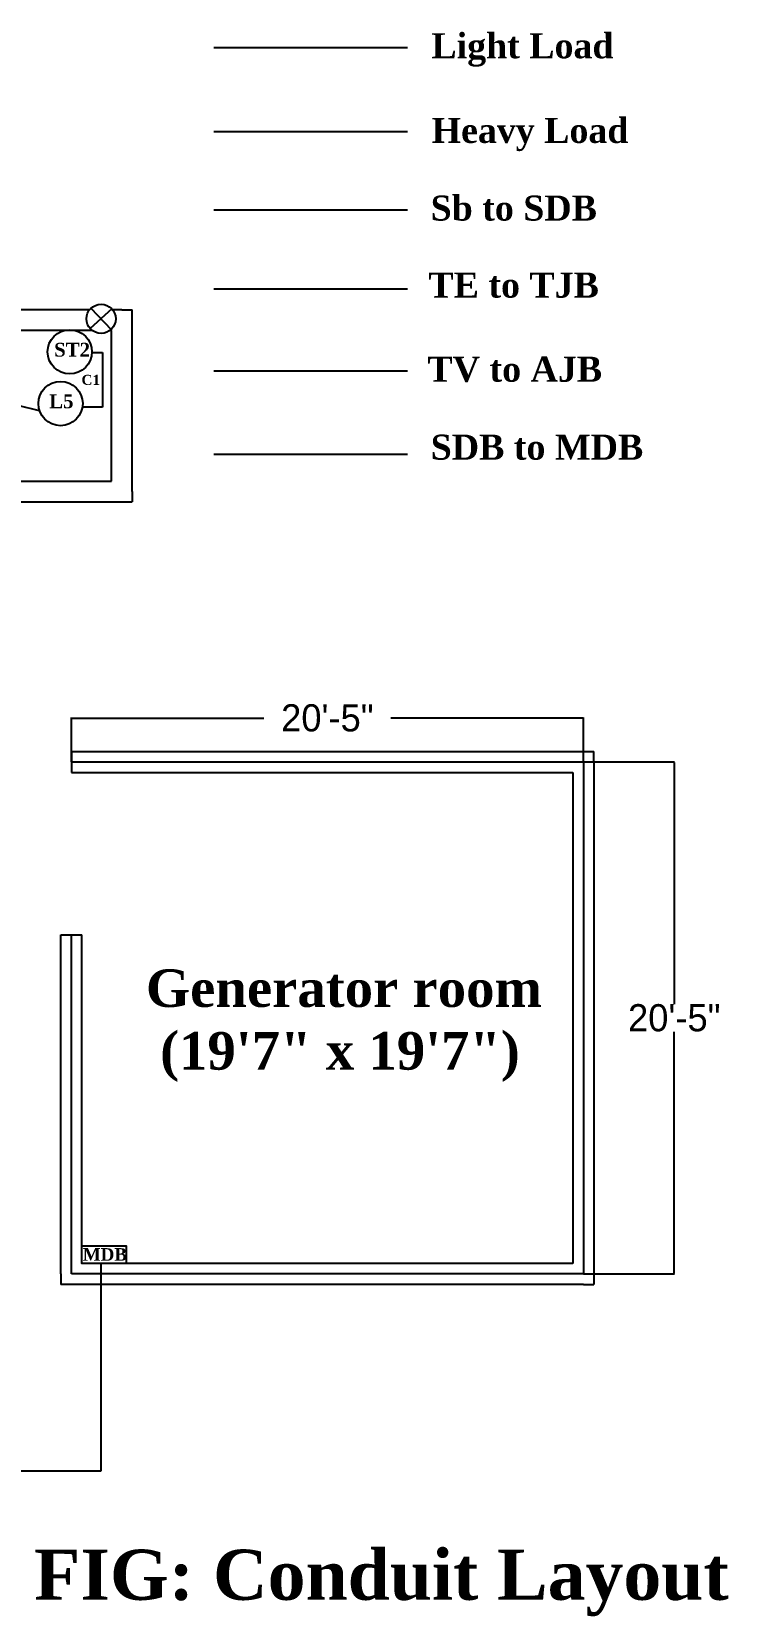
# Model space of a CAD drawing. Header units: inches. Extents: x 2486 to 5464, y -1217 to 422.
# Drawn here: x 4417 to 4751, y -1217 to -458 of the extents above; entities that cross this region are included whole.
import ezdxf

# ---------------------------------------------------------------- set-up
doc = ezdxf.new("R2010")
doc.units = ezdxf.units.IN
doc.header["$MEASUREMENT"] = 0
doc.dimstyles.get("Standard").update_dxf_attribs({"dimtxt": 13, "dimasz": 0.18, "dimexe": 0.18, "dimexo": 0.0625, "dimgap": 0.09, "dimtad": 0, "dimtih": 1, "dimtoh": 1, "dimdec": 0, "dimzin": 2, "dimdsep": 46, "dimlunit": 4, "dimtxsty": 'Standard', "dimcen": 0.09, "dimadec": 0, "dimazin": 0, "dimtfac": 1, "dimtdec": 0, "dimtofl": 0, "dimtmove": 0, "dimatfit": 3, "dimfxl": 1, "dimtolj": 1, "dimtzin": 0, "dimarcsym": 0})

# ---------------------------------------------------------------- blocks, each defined once
blk = doc.blocks.new('*D29')
at = {"color": 0, "lineweight": -2}
for p, q in [((4436.4, -807.89), (4436.4, -786.74)), ((4436.58, -786.92), (4528.47, -786.92)), ((4681.22, -786.92), (4589.32, -786.92)), ((4681.4, -807.89), (4681.4, -786.74))]:
    blk.add_line(p, q, dxfattribs=at)
at = {"color": 0}
for points in [[(4436.58, -786.89), (4436.58, -786.95), (4436.4, -786.92)], [(4681.22, -786.89), (4681.22, -786.95), (4681.4, -786.92)]]:
    blk.add_solid(points, dxfattribs=at)
at = {"layer": 'Defpoints', "color": 0}
for p in [(4681.4, -786.92), (4436.4, -807.95), (4681.4, -807.95)]:
    blk.add_point(p, dxfattribs=at)
at = {"color": 0, "insert": (4558.9, -786.92), "char_height": 13, "attachment_point": 5}
blk.add_mtext('\\A1;20\'-5"', dxfattribs=at)
blk = doc.blocks.new('*D30')
at = {"color": 0, "lineweight": -2}
for p, q in [((4681.46, -807.95), (4725.08, -807.95)), ((4724.9, -808.13), (4724.9, -923.86)), ((4724.9, -1052.77), (4724.9, -937.04)), ((4681.46, -1052.95), (4725.08, -1052.95))]:
    blk.add_line(p, q, dxfattribs=at)
at = {"color": 0}
for points in [[(4724.87, -808.13), (4724.93, -808.13), (4724.9, -807.95)], [(4724.87, -1052.77), (4724.93, -1052.77), (4724.9, -1052.95)]]:
    blk.add_solid(points, dxfattribs=at)
at = {"layer": 'Defpoints', "color": 0}
for p in [(4681.4, -807.95), (4724.9, -807.95), (4681.4, -1052.95)]:
    blk.add_point(p, dxfattribs=at)
at = {"color": 0, "insert": (4724.9, -930.45), "char_height": 13, "attachment_point": 5}
blk.add_mtext('\\A1;20\'-5"', dxfattribs=at)

msp = doc.modelspace()

# ---------------------------------------------------------------- linework, layer by layer
at = {"color": 1}
for p, q in [((4504.49, -465.98), (4597.16, -465.98)), ((4446.18, -611.97), (4451.33, -611.97)), ((4451.33, -611.97), (4451.33, -638.2)), ((4421.2, -639.88), (4391.55, -632.57)), ((4451.33, -638.2), (4441.65, -638.2)), ((4436.4, -807.95), (4681.4, -807.95)), ((4681.4, -807.95), (4681.4, -1052.95)), ((4436.4, -1052.95), (4436.4, -890.66)), ((4681.4, -1052.95), (4436.4, -1052.95))]:
    msp.add_line(p, q, dxfattribs=at)
at = {"color": 5}
msp.add_line((4504.49, -506.16), (4597.16, -506.16), dxfattribs=at)
at = {"color": 2}
msp.add_line((4504.49, -543.75), (4597.16, -543.75), dxfattribs=at)
at = {"color": 54}
msp.add_line((4504.49, -581.58), (4597.16, -581.58), dxfattribs=at)
for p, q in [((4455.67, -591.05), (4445.43, -600.56)), ((4445.75, -590.84), (4455.41, -600.93)), ((4445.12, -591.53), (4401.55, -591.53)), ((4460.55, -591.53), (4456.09, -591.53)), ((4460.55, -591.53), (4465.55, -591.53)), ((4465.55, -596.53), (4465.55, -591.53)), ((4465.55, -678.53), (4465.55, -596.53)), ((4446.52, -601.53), (4396.55, -601.53)), ((4455.55, -601.53), (4454.69, -601.53)), ((4455.55, -673.53), (4455.55, -601.53)), ((4401.55, -673.53), (4455.55, -673.53)), ((4465.55, -678.53), (4465.55, -683.53)), ((4401.55, -683.53), (4460.55, -683.53)), ((4460.55, -683.53), (4465.55, -683.53))]:
    msp.add_line(p, q)
at = {"color": 4}
msp.add_line((4504.49, -620.76), (4597.16, -620.76), dxfattribs=at)
at = {"color": 6}
msp.add_line((4504.49, -660.61), (4597.16, -660.61), dxfattribs=at)
at = {"color": 0}
for p, q in [((4436.4, -802.95), (4681.4, -802.95)), ((4436.4, -802.95), (4436.4, -812.95)), ((4681.4, -802.95), (4686.4, -802.95)), ((4686.4, -807.95), (4686.4, -802.95)), ((4686.4, -807.95), (4686.4, -1052.95)), ((4436.4, -812.95), (4676.4, -812.95)), ((4676.4, -812.95), (4676.4, -1047.95)), ((4431.4, -1052.95), (4431.4, -890.66)), ((4431.4, -890.66), (4441.4, -890.66)), ((4441.4, -1047.95), (4441.4, -890.66)), ((4431.4, -1052.95), (4431.4, -1057.95)), ((4676.4, -1047.95), (4441.4, -1047.95)), ((4686.4, -1052.95), (4686.4, -1057.95)), ((4436.4, -1057.95), (4431.4, -1057.95)), ((4681.4, -1057.95), (4436.4, -1057.95)), ((4681.4, -1057.95), (4686.4, -1057.95))]:
    msp.add_line(p, q, dxfattribs=at)
at = {"color": 3}
for p, q in [((4450.48, -1047.95), (4450.48, -1147.33)), ((4450.48, -1147.33), (3868.37, -1147.33))]:
    msp.add_line(p, q, dxfattribs=at)
msp.add_lwpolyline([(4441.44, -1039.5), (4462.59, -1039.5), (4462.59, -1047.95), (4441.44, -1047.95)], close=True)
for centre, radius in [((4450.6, -595.86), 6.99), ((4435.59, -611.67), 10.59), ((4431.21, -636.42), 10.59)]:
    msp.add_circle(centre, radius)

# ---------------------------------------------------------------- texts
at = {"color": 1, "attachment_point": 1}
for s, insert, char_height in [('{\\fTimes New Roman|b1|i0|c0|p18;Light Load}', (4608.68, -459.18), 12), ('{\\fTimes New Roman|b1|i0|c0|p18;\\C5;Heavy Load}', (4608.78, -499.71), 12), ('{\\fTimes New Roman|b1|i0|c0|p18;\\C54;TE to TJB}', (4607.25, -573.73), 12), ('{\\fTimes New Roman|b1|i0|c0|p18;\\C256;ST2}', (4428.14, -607.36), 6.6), ('{\\fTimes New Roman|b1|i0|c0|p18;\\C4;TV to AJB}', (4606.79, -613.97), 12), ('{\\fTimes New Roman|b1|i0|c0|p18;C1}', (4441.23, -622.69), 4.8), ('{\\fTimes New Roman|b1|i0|c0|p18;\\C256;L5}', (4425.76, -632.06), 6.6), ('{\\fTimes New Roman|b1|i0|c0|p18;\\C6;SDB to MDB}', (4608.35, -651.28), 12), ('{\\fTimes New Roman|b1|i0|c0|p18;\\C256;Generator room^J (19\'7" x 19\'7")}', (4472.05, -907.19), 18), ('{\\fTimes New Roman|b1|i0|c0|p18;\\C256;MDB}', (4441.85, -1040.62), 6), ('{\\fTimes New Roman|b1|i0|c0|p18;\\C5;FIG: Conduit Layout}', (4418.55, -1184.91), 24)]:
    msp.add_mtext(s, dxfattribs=dict(at, insert=insert, char_height=char_height))
at = {"color": 54, "insert": (4608.31, -536.86), "char_height": 12, "attachment_point": 1}
msp.add_mtext('{\\fTimes New Roman|b1|i0|c0|p18;\\C2;Sb to SDB}', dxfattribs=at)

# ---------------------------------------------------------------- dimensions: what is measured, and where the dimension line sits
at = {"color": 0}
dim = msp.add_linear_dim(base=(4681.4, -786.92), p1=(4436.4, -807.95), p2=(4681.4, -807.95), dimstyle='Standard', dxfattribs=at)
dim.commit()
dim.dimension.update_dxf_attribs({"geometry": '*D29', "text_midpoint": (4558.9, -786.92)})
dim = msp.add_linear_dim(base=(4724.9, -807.95), p1=(4681.4, -1052.95), p2=(4681.4, -807.95), angle=90, dimstyle='Standard', dxfattribs=at)
dim.commit()
dim.dimension.update_dxf_attribs({"geometry": '*D30', "text_midpoint": (4724.9, -930.45)})

doc.saveas('drawing.dxf')
